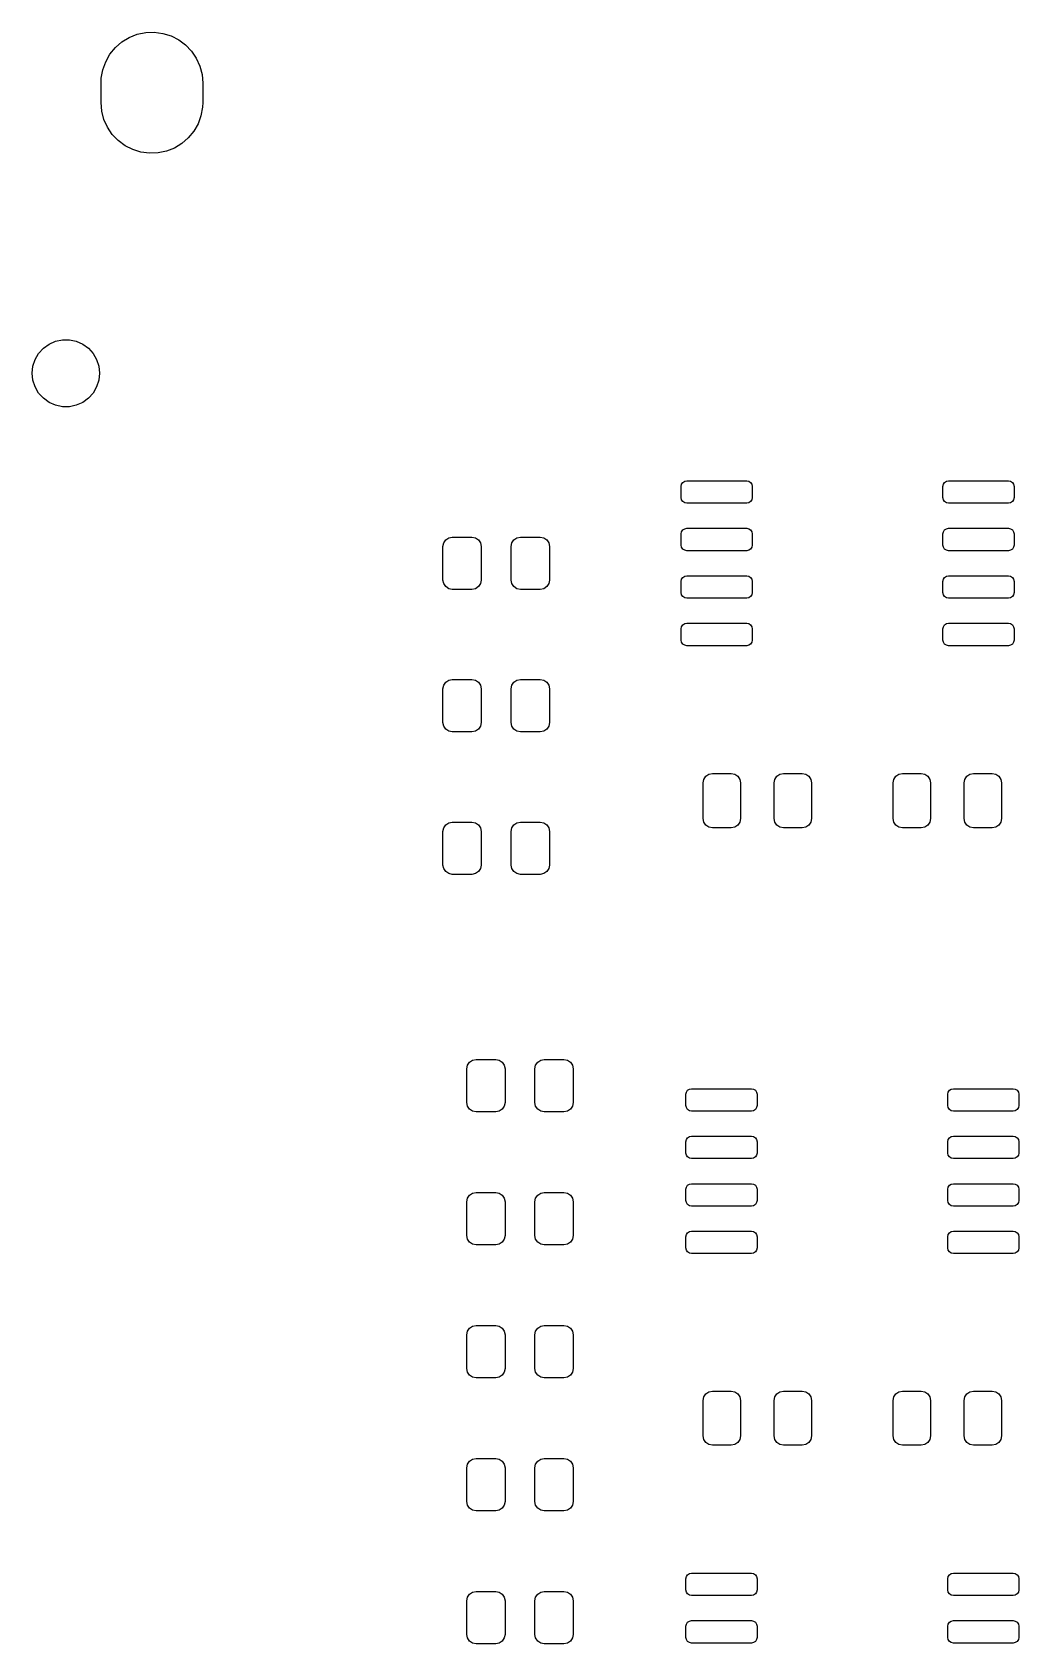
# Model space of a CAD drawing. Extents: x 43 to 169, y -223 to -48.
# Drawn here: x 107.61 to 133.99, y -91.12 to -48.03 of the extents above; entities that cross this region are included whole.
import ezdxf

# ---------------------------------------------------------------- set-up
doc = ezdxf.new("R2010")
doc.units = 0
doc.layers.add('BLACK', color=7, linetype='CONTINUOUS')

msp = doc.modelspace()

# ---------------------------------------------------------------- linework, layer by layer
at = {"layer": 'BLACK', "linetype": 'CONTINUOUS'}
for p, q in [((110.004, -48.2911), (110.2, -48.1718)), ((110.2, -48.1718), (110.414, -48.0874)), ((110.414, -48.0874), (110.639, -48.0401)), ((110.639, -48.0401), (110.869, -48.0315)), ((110.869, -48.0315), (111.097, -48.0617)), ((111.097, -48.0617), (111.317, -48.1299)), ((111.317, -48.1299), (111.522, -48.2341)), ((111.522, -48.2341), (111.706, -48.3714)), ((109.57, -48.8195), (109.684, -48.6197)), ((109.684, -48.6197), (109.83, -48.4419)), ((109.83, -48.4419), (110.004, -48.2911)), ((111.706, -48.3714), (111.865, -48.5378)), ((111.865, -48.5378), (111.993, -48.7286)), ((109.451, -49.262), (109.492, -49.0357)), ((109.492, -49.0357), (109.57, -48.8195)), ((111.993, -48.7286), (112.088, -48.9383)), ((112.088, -48.9383), (112.146, -49.1609)), ((109.445, -49.39), (109.451, -49.262)), ((109.445, -49.91), (109.445, -49.39)), ((112.146, -49.1609), (112.165, -49.39)), ((112.165, -49.39), (112.165, -49.91)), ((109.464, -50.1391), (109.445, -49.91)), ((112.165, -49.91), (112.159, -50.038)), ((109.522, -50.3617), (109.464, -50.1391)), ((109.617, -50.5714), (109.522, -50.3617)), ((112.118, -50.2643), (112.04, -50.4805)), ((112.159, -50.038), (112.118, -50.2643)), ((109.745, -50.7622), (109.617, -50.5714)), ((109.904, -50.9286), (109.745, -50.7622)), ((111.926, -50.6803), (111.78, -50.8581)), ((112.04, -50.4805), (111.926, -50.6803)), ((110.088, -51.0659), (109.904, -50.9286)), ((110.293, -51.1701), (110.088, -51.0659)), ((110.513, -51.2383), (110.293, -51.1701)), ((110.741, -51.2685), (110.513, -51.2383)), ((110.971, -51.2599), (110.741, -51.2685)), ((111.196, -51.2126), (110.971, -51.2599)), ((111.41, -51.1282), (111.196, -51.2126)), ((111.606, -51.0089), (111.41, -51.1282)), ((111.78, -50.8581), (111.606, -51.0089)), ((107.903, -56.4812), (108.055, -56.3706)), ((108.055, -56.3706), (108.227, -56.294)), ((108.227, -56.294), (108.411, -56.2549)), ((108.411, -56.2549), (108.599, -56.2549)), ((108.599, -56.2549), (108.783, -56.294)), ((108.783, -56.294), (108.955, -56.3706)), ((108.955, -56.3706), (109.107, -56.4812)), ((107.625, -56.9629), (107.683, -56.7839)), ((107.683, -56.7839), (107.777, -56.621)), ((107.777, -56.621), (107.903, -56.4812)), ((109.107, -56.4812), (109.233, -56.621)), ((109.233, -56.621), (109.327, -56.7839)), ((109.327, -56.7839), (109.385, -56.9629)), ((107.605, -57.15), (107.625, -56.9629)), ((107.625, -57.3371), (107.605, -57.15)), ((109.385, -56.9629), (109.405, -57.15)), ((109.405, -57.15), (109.385, -57.3371)), ((107.683, -57.5161), (107.625, -57.3371)), ((107.777, -57.679), (107.683, -57.5161)), ((107.903, -57.8188), (107.777, -57.679)), ((109.233, -57.679), (109.107, -57.8188)), ((109.327, -57.5161), (109.233, -57.679)), ((109.385, -57.3371), (109.327, -57.5161)), ((108.055, -57.9294), (107.903, -57.8188)), ((108.227, -58.006), (108.055, -57.9294)), ((108.411, -58.0451), (108.227, -58.006)), ((108.599, -58.0451), (108.411, -58.0451)), ((108.783, -58.006), (108.599, -58.0451)), ((108.955, -57.9294), (108.783, -58.006)), ((109.107, -57.8188), (108.955, -57.9294)), ((124.963, -60.175), (124.974, -60.1176)), ((124.963, -60.475), (124.963, -60.175)), ((124.974, -60.1176), (125.007, -60.0689)), ((125.007, -60.0689), (125.056, -60.0364)), ((125.056, -60.0364), (125.113, -60.025)), ((125.113, -60.025), (126.713, -60.025)), ((126.713, -60.025), (126.77, -60.0364)), ((126.77, -60.0364), (126.819, -60.0689)), ((126.819, -60.0689), (126.852, -60.1176)), ((126.852, -60.1176), (126.863, -60.175)), ((126.863, -60.175), (126.863, -60.475)), ((131.963, -60.175), (131.974, -60.1176)), ((131.963, -60.475), (131.963, -60.175)), ((131.974, -60.1176), (132.007, -60.0689)), ((132.007, -60.0689), (132.056, -60.0364)), ((132.056, -60.0364), (132.113, -60.025)), ((132.113, -60.025), (133.713, -60.025)), ((133.713, -60.025), (133.77, -60.0364)), ((133.77, -60.0364), (133.819, -60.0689)), ((133.819, -60.0689), (133.852, -60.1176)), ((133.852, -60.1176), (133.863, -60.175)), ((133.863, -60.175), (133.863, -60.475)), ((124.974, -60.5324), (124.963, -60.475)), ((125.007, -60.5811), (124.974, -60.5324)), ((125.056, -60.6136), (125.007, -60.5811)), ((125.113, -60.625), (125.056, -60.6136)), ((126.713, -60.625), (125.113, -60.625)), ((126.77, -60.6136), (126.713, -60.625)), ((126.819, -60.5811), (126.77, -60.6136)), ((126.852, -60.5324), (126.819, -60.5811)), ((126.863, -60.475), (126.852, -60.5324)), ((131.974, -60.5324), (131.963, -60.475)), ((132.007, -60.5811), (131.974, -60.5324)), ((132.056, -60.6136), (132.007, -60.5811)), ((132.113, -60.625), (132.056, -60.6136)), ((133.713, -60.625), (132.113, -60.625)), ((133.77, -60.6136), (133.713, -60.625)), ((133.819, -60.5811), (133.77, -60.6136)), ((133.852, -60.5324), (133.819, -60.5811)), ((133.863, -60.475), (133.852, -60.5324)), ((118.609, -61.6843), (118.663, -61.6032)), ((118.663, -61.6032), (118.744, -61.549)), ((118.744, -61.549), (118.84, -61.53)), ((118.84, -61.53), (119.365, -61.53)), ((119.365, -61.53), (119.461, -61.549)), ((119.461, -61.549), (119.542, -61.6032)), ((119.542, -61.6032), (119.596, -61.6843)), ((120.434, -61.6843), (120.488, -61.6032)), ((120.488, -61.6032), (120.569, -61.549)), ((120.569, -61.549), (120.665, -61.53)), ((120.665, -61.53), (121.19, -61.53)), ((121.19, -61.53), (121.286, -61.549)), ((121.286, -61.549), (121.367, -61.6032)), ((121.367, -61.6032), (121.421, -61.6843)), ((124.963, -61.445), (124.974, -61.3876)), ((124.963, -61.745), (124.963, -61.445)), ((124.974, -61.3876), (125.007, -61.3389)), ((125.007, -61.3389), (125.056, -61.3064)), ((125.056, -61.3064), (125.113, -61.295)), ((125.113, -61.295), (126.713, -61.295)), ((126.713, -61.295), (126.77, -61.3064)), ((126.77, -61.3064), (126.819, -61.3389)), ((126.819, -61.3389), (126.852, -61.3876)), ((126.852, -61.3876), (126.863, -61.445)), ((126.863, -61.445), (126.863, -61.745)), ((131.963, -61.445), (131.974, -61.3876)), ((131.963, -61.745), (131.963, -61.445)), ((131.974, -61.3876), (132.007, -61.3389)), ((132.007, -61.3389), (132.056, -61.3064)), ((132.056, -61.3064), (132.113, -61.295)), ((132.113, -61.295), (133.713, -61.295)), ((133.713, -61.295), (133.77, -61.3064)), ((133.77, -61.3064), (133.819, -61.3389)), ((133.819, -61.3389), (133.852, -61.3876)), ((133.852, -61.3876), (133.863, -61.445)), ((133.863, -61.445), (133.863, -61.745)), ((118.59, -61.78), (118.609, -61.6843)), ((118.59, -62.68), (118.59, -61.78)), ((119.596, -61.6843), (119.615, -61.78)), ((119.615, -61.78), (119.615, -62.68)), ((120.415, -61.78), (120.434, -61.6843)), ((120.415, -62.68), (120.415, -61.78)), ((121.421, -61.6843), (121.44, -61.78)), ((121.44, -61.78), (121.44, -62.68)), ((124.974, -61.8024), (124.963, -61.745)), ((125.007, -61.8511), (124.974, -61.8024)), ((125.056, -61.8836), (125.007, -61.8511)), ((125.113, -61.895), (125.056, -61.8836)), ((126.713, -61.895), (125.113, -61.895)), ((126.77, -61.8836), (126.713, -61.895)), ((126.819, -61.8511), (126.77, -61.8836)), ((126.852, -61.8024), (126.819, -61.8511)), ((126.863, -61.745), (126.852, -61.8024)), ((131.974, -61.8024), (131.963, -61.745)), ((132.007, -61.8511), (131.974, -61.8024)), ((132.056, -61.8836), (132.007, -61.8511)), ((132.113, -61.895), (132.056, -61.8836)), ((133.713, -61.895), (132.113, -61.895)), ((133.77, -61.8836), (133.713, -61.895)), ((133.819, -61.8511), (133.77, -61.8836)), ((133.852, -61.8024), (133.819, -61.8511)), ((133.863, -61.745), (133.852, -61.8024)), ((118.609, -62.7757), (118.59, -62.68)), ((118.663, -62.8568), (118.609, -62.7757)), ((118.744, -62.911), (118.663, -62.8568)), ((118.84, -62.93), (118.744, -62.911)), ((119.461, -62.911), (119.365, -62.93)), ((119.542, -62.8568), (119.461, -62.911)), ((119.596, -62.7757), (119.542, -62.8568)), ((119.615, -62.68), (119.596, -62.7757)), ((120.434, -62.7757), (120.415, -62.68)), ((120.488, -62.8568), (120.434, -62.7757)), ((120.569, -62.911), (120.488, -62.8568)), ((120.665, -62.93), (120.569, -62.911)), ((121.286, -62.911), (121.19, -62.93)), ((121.367, -62.8568), (121.286, -62.911)), ((121.421, -62.7757), (121.367, -62.8568)), ((121.44, -62.68), (121.421, -62.7757)), ((124.963, -62.715), (124.974, -62.6576)), ((124.963, -63.015), (124.963, -62.715)), ((124.974, -62.6576), (125.007, -62.6089)), ((125.007, -62.6089), (125.056, -62.5764)), ((125.056, -62.5764), (125.113, -62.565)), ((125.113, -62.565), (126.713, -62.565)), ((126.713, -62.565), (126.77, -62.5764)), ((126.77, -62.5764), (126.819, -62.6089)), ((126.819, -62.6089), (126.852, -62.6576)), ((126.852, -62.6576), (126.863, -62.715)), ((126.863, -62.715), (126.863, -63.015)), ((131.963, -62.715), (131.974, -62.6576)), ((131.963, -63.015), (131.963, -62.715)), ((131.974, -62.6576), (132.007, -62.6089)), ((132.007, -62.6089), (132.056, -62.5764)), ((132.056, -62.5764), (132.113, -62.565)), ((132.113, -62.565), (133.713, -62.565)), ((133.713, -62.565), (133.77, -62.5764)), ((133.77, -62.5764), (133.819, -62.6089)), ((133.819, -62.6089), (133.852, -62.6576)), ((133.852, -62.6576), (133.863, -62.715)), ((133.863, -62.715), (133.863, -63.015)), ((119.365, -62.93), (118.84, -62.93)), ((121.19, -62.93), (120.665, -62.93)), ((124.974, -63.0724), (124.963, -63.015)), ((125.007, -63.1211), (124.974, -63.0724)), ((125.056, -63.1536), (125.007, -63.1211)), ((125.113, -63.165), (125.056, -63.1536)), ((126.713, -63.165), (125.113, -63.165)), ((126.77, -63.1536), (126.713, -63.165)), ((126.819, -63.1211), (126.77, -63.1536)), ((126.852, -63.0724), (126.819, -63.1211)), ((126.863, -63.015), (126.852, -63.0724)), ((131.974, -63.0724), (131.963, -63.015)), ((132.007, -63.1211), (131.974, -63.0724)), ((132.056, -63.1536), (132.007, -63.1211)), ((132.113, -63.165), (132.056, -63.1536)), ((133.713, -63.165), (132.113, -63.165)), ((133.77, -63.1536), (133.713, -63.165)), ((133.819, -63.1211), (133.77, -63.1536)), ((133.852, -63.0724), (133.819, -63.1211)), ((133.863, -63.015), (133.852, -63.0724)), ((124.963, -63.985), (124.974, -63.9276)), ((124.963, -64.285), (124.963, -63.985)), ((124.974, -63.9276), (125.007, -63.8789)), ((125.007, -63.8789), (125.056, -63.8464)), ((125.056, -63.8464), (125.113, -63.835)), ((125.113, -63.835), (126.713, -63.835)), ((126.713, -63.835), (126.77, -63.8464)), ((126.77, -63.8464), (126.819, -63.8789)), ((126.819, -63.8789), (126.852, -63.9276)), ((126.852, -63.9276), (126.863, -63.985)), ((126.863, -63.985), (126.863, -64.285)), ((131.963, -63.985), (131.974, -63.9276)), ((131.963, -64.285), (131.963, -63.985)), ((131.974, -63.9276), (132.007, -63.8789)), ((132.007, -63.8789), (132.056, -63.8464)), ((132.056, -63.8464), (132.113, -63.835)), ((132.113, -63.835), (133.713, -63.835)), ((133.713, -63.835), (133.77, -63.8464)), ((133.77, -63.8464), (133.819, -63.8789)), ((133.819, -63.8789), (133.852, -63.9276)), ((133.852, -63.9276), (133.863, -63.985)), ((133.863, -63.985), (133.863, -64.285)), ((124.974, -64.3424), (124.963, -64.285)), ((125.007, -64.3911), (124.974, -64.3424)), ((125.056, -64.4236), (125.007, -64.3911)), ((125.113, -64.435), (125.056, -64.4236)), ((126.713, -64.435), (125.113, -64.435)), ((126.77, -64.4236), (126.713, -64.435)), ((126.819, -64.3911), (126.77, -64.4236)), ((126.852, -64.3424), (126.819, -64.3911)), ((126.863, -64.285), (126.852, -64.3424)), ((131.974, -64.3424), (131.963, -64.285)), ((132.007, -64.3911), (131.974, -64.3424)), ((132.056, -64.4236), (132.007, -64.3911)), ((132.113, -64.435), (132.056, -64.4236)), ((133.713, -64.435), (132.113, -64.435)), ((133.77, -64.4236), (133.713, -64.435)), ((133.819, -64.3911), (133.77, -64.4236)), ((133.852, -64.3424), (133.819, -64.3911)), ((133.863, -64.285), (133.852, -64.3424)), ((118.59, -65.59), (118.609, -65.4943)), ((118.609, -65.4943), (118.663, -65.4132)), ((118.663, -65.4132), (118.744, -65.359)), ((118.744, -65.359), (118.84, -65.34)), ((118.84, -65.34), (119.365, -65.34)), ((119.365, -65.34), (119.461, -65.359)), ((119.461, -65.359), (119.542, -65.4132)), ((119.542, -65.4132), (119.596, -65.4943)), ((119.596, -65.4943), (119.615, -65.59)), ((120.415, -65.59), (120.434, -65.4943)), ((120.434, -65.4943), (120.488, -65.4132)), ((120.488, -65.4132), (120.569, -65.359)), ((120.569, -65.359), (120.665, -65.34)), ((120.665, -65.34), (121.19, -65.34)), ((121.19, -65.34), (121.286, -65.359)), ((121.286, -65.359), (121.367, -65.4132)), ((121.367, -65.4132), (121.421, -65.4943)), ((121.421, -65.4943), (121.44, -65.59)), ((118.59, -66.49), (118.59, -65.59)), ((119.615, -65.59), (119.615, -66.49)), ((120.415, -66.49), (120.415, -65.59)), ((121.44, -65.59), (121.44, -66.49)), ((118.609, -66.5857), (118.59, -66.49)), ((118.663, -66.6668), (118.609, -66.5857)), ((118.744, -66.721), (118.663, -66.6668)), ((118.84, -66.74), (118.744, -66.721)), ((119.365, -66.74), (118.84, -66.74)), ((119.461, -66.721), (119.365, -66.74)), ((119.542, -66.6668), (119.461, -66.721)), ((119.596, -66.5857), (119.542, -66.6668)), ((119.615, -66.49), (119.596, -66.5857)), ((120.434, -66.5857), (120.415, -66.49)), ((120.488, -66.6668), (120.434, -66.5857)), ((120.569, -66.721), (120.488, -66.6668)), ((120.665, -66.74), (120.569, -66.721)), ((121.19, -66.74), (120.665, -66.74)), ((121.286, -66.721), (121.19, -66.74)), ((121.367, -66.6668), (121.286, -66.721)), ((121.421, -66.5857), (121.367, -66.6668)), ((121.44, -66.49), (121.421, -66.5857)), ((125.55, -68.105), (125.569, -68.0093)), ((125.569, -68.0093), (125.623, -67.9282)), ((125.623, -67.9282), (125.704, -67.874)), ((125.704, -67.874), (125.8, -67.855)), ((125.8, -67.855), (126.3, -67.855)), ((126.3, -67.855), (126.396, -67.874)), ((126.396, -67.874), (126.477, -67.9282)), ((126.477, -67.9282), (126.531, -68.0093)), ((126.531, -68.0093), (126.55, -68.105)), ((127.45, -68.105), (127.469, -68.0093)), ((127.469, -68.0093), (127.523, -67.9282)), ((127.523, -67.9282), (127.604, -67.874)), ((127.604, -67.874), (127.7, -67.855)), ((127.7, -67.855), (128.2, -67.855)), ((128.2, -67.855), (128.296, -67.874)), ((128.296, -67.874), (128.377, -67.9282)), ((128.377, -67.9282), (128.431, -68.0093)), ((128.431, -68.0093), (128.45, -68.105)), ((130.63, -68.105), (130.649, -68.0093)), ((130.649, -68.0093), (130.703, -67.9282)), ((130.703, -67.9282), (130.784, -67.874)), ((130.784, -67.874), (130.88, -67.855)), ((130.88, -67.855), (131.38, -67.855)), ((131.38, -67.855), (131.476, -67.874)), ((131.476, -67.874), (131.557, -67.9282)), ((131.557, -67.9282), (131.611, -68.0093)), ((131.611, -68.0093), (131.63, -68.105)), ((132.53, -68.105), (132.549, -68.0093)), ((132.549, -68.0093), (132.603, -67.9282)), ((132.603, -67.9282), (132.684, -67.874)), ((132.684, -67.874), (132.78, -67.855)), ((132.78, -67.855), (133.28, -67.855)), ((133.28, -67.855), (133.376, -67.874)), ((133.376, -67.874), (133.457, -67.9282)), ((133.457, -67.9282), (133.511, -68.0093)), ((133.511, -68.0093), (133.53, -68.105)), ((125.55, -69.055), (125.55, -68.105)), ((126.55, -68.105), (126.55, -69.055)), ((127.45, -69.055), (127.45, -68.105)), ((128.45, -68.105), (128.45, -69.055)), ((130.63, -69.055), (130.63, -68.105)), ((131.63, -68.105), (131.63, -69.055)), ((132.53, -69.055), (132.53, -68.105)), ((133.53, -68.105), (133.53, -69.055)), ((118.59, -69.4), (118.609, -69.3043)), ((118.609, -69.3043), (118.663, -69.2232)), ((118.663, -69.2232), (118.744, -69.169)), ((118.744, -69.169), (118.84, -69.15)), ((118.84, -69.15), (119.365, -69.15)), ((119.365, -69.15), (119.461, -69.169)), ((119.461, -69.169), (119.542, -69.2232)), ((119.542, -69.2232), (119.596, -69.3043)), ((119.596, -69.3043), (119.615, -69.4)), ((120.415, -69.4), (120.434, -69.3043)), ((120.434, -69.3043), (120.488, -69.2232)), ((120.488, -69.2232), (120.569, -69.169)), ((120.569, -69.169), (120.665, -69.15)), ((120.665, -69.15), (121.19, -69.15)), ((121.19, -69.15), (121.286, -69.169)), ((121.286, -69.169), (121.367, -69.2232)), ((121.367, -69.2232), (121.421, -69.3043)), ((121.421, -69.3043), (121.44, -69.4)), ((125.569, -69.1507), (125.55, -69.055)), ((125.623, -69.2318), (125.569, -69.1507)), ((125.704, -69.286), (125.623, -69.2318)), ((125.8, -69.305), (125.704, -69.286)), ((126.3, -69.305), (125.8, -69.305)), ((126.396, -69.286), (126.3, -69.305)), ((126.477, -69.2318), (126.396, -69.286)), ((126.531, -69.1507), (126.477, -69.2318)), ((126.55, -69.055), (126.531, -69.1507)), ((127.469, -69.1507), (127.45, -69.055)), ((127.523, -69.2318), (127.469, -69.1507)), ((127.604, -69.286), (127.523, -69.2318)), ((127.7, -69.305), (127.604, -69.286)), ((128.2, -69.305), (127.7, -69.305)), ((128.296, -69.286), (128.2, -69.305)), ((128.377, -69.2318), (128.296, -69.286)), ((128.431, -69.1507), (128.377, -69.2318)), ((128.45, -69.055), (128.431, -69.1507)), ((130.649, -69.1507), (130.63, -69.055)), ((130.703, -69.2318), (130.649, -69.1507)), ((130.784, -69.286), (130.703, -69.2318)), ((130.88, -69.305), (130.784, -69.286)), ((131.38, -69.305), (130.88, -69.305)), ((131.476, -69.286), (131.38, -69.305)), ((131.557, -69.2318), (131.476, -69.286)), ((131.611, -69.1507), (131.557, -69.2318)), ((131.63, -69.055), (131.611, -69.1507)), ((132.549, -69.1507), (132.53, -69.055)), ((132.603, -69.2318), (132.549, -69.1507)), ((132.684, -69.286), (132.603, -69.2318)), ((132.78, -69.305), (132.684, -69.286)), ((133.28, -69.305), (132.78, -69.305)), ((133.376, -69.286), (133.28, -69.305)), ((133.457, -69.2318), (133.376, -69.286)), ((133.511, -69.1507), (133.457, -69.2318)), ((133.53, -69.055), (133.511, -69.1507)), ((118.59, -70.3), (118.59, -69.4)), ((119.615, -69.4), (119.615, -70.3)), ((120.415, -70.3), (120.415, -69.4)), ((121.44, -69.4), (121.44, -70.3)), ((118.609, -70.3957), (118.59, -70.3)), ((118.663, -70.4768), (118.609, -70.3957)), ((118.744, -70.531), (118.663, -70.4768)), ((118.84, -70.55), (118.744, -70.531)), ((119.365, -70.55), (118.84, -70.55)), ((119.461, -70.531), (119.365, -70.55)), ((119.542, -70.4768), (119.461, -70.531)), ((119.596, -70.3957), (119.542, -70.4768)), ((119.615, -70.3), (119.596, -70.3957)), ((120.434, -70.3957), (120.415, -70.3)), ((120.488, -70.4768), (120.434, -70.3957)), ((120.569, -70.531), (120.488, -70.4768)), ((120.665, -70.55), (120.569, -70.531)), ((121.19, -70.55), (120.665, -70.55)), ((121.286, -70.531), (121.19, -70.55)), ((121.367, -70.4768), (121.286, -70.531)), ((121.421, -70.3957), (121.367, -70.4768)), ((121.44, -70.3), (121.421, -70.3957)), ((119.225, -75.75), (119.244, -75.6543)), ((119.225, -76.65), (119.225, -75.75)), ((119.244, -75.6543), (119.298, -75.5732)), ((119.298, -75.5732), (119.379, -75.519)), ((119.379, -75.519), (119.475, -75.5)), ((119.475, -75.5), (120, -75.5)), ((120, -75.5), (120.096, -75.519)), ((120.096, -75.519), (120.177, -75.5732)), ((120.177, -75.5732), (120.231, -75.6543)), ((120.231, -75.6543), (120.25, -75.75)), ((120.25, -75.75), (120.25, -76.65)), ((121.05, -75.75), (121.069, -75.6543)), ((121.05, -76.65), (121.05, -75.75)), ((121.069, -75.6543), (121.123, -75.5732)), ((121.123, -75.5732), (121.204, -75.519)), ((121.204, -75.519), (121.3, -75.5)), ((121.3, -75.5), (121.825, -75.5)), ((121.825, -75.5), (121.921, -75.519)), ((121.921, -75.519), (122.002, -75.5732)), ((122.002, -75.5732), (122.056, -75.6543)), ((122.056, -75.6543), (122.075, -75.75)), ((122.075, -75.75), (122.075, -76.65)), ((119.244, -76.7457), (119.225, -76.65)), ((120.25, -76.65), (120.231, -76.7457)), ((121.069, -76.7457), (121.05, -76.65)), ((122.075, -76.65), (122.056, -76.7457)), ((125.09, -76.431), (125.101, -76.3736)), ((125.09, -76.731), (125.09, -76.431)), ((125.101, -76.3736), (125.134, -76.3249)), ((125.134, -76.3249), (125.183, -76.2924)), ((125.183, -76.2924), (125.24, -76.281)), ((125.24, -76.281), (126.84, -76.281)), ((126.84, -76.281), (126.897, -76.2924)), ((126.897, -76.2924), (126.946, -76.3249)), ((126.946, -76.3249), (126.979, -76.3736)), ((126.979, -76.3736), (126.99, -76.431)), ((126.99, -76.431), (126.99, -76.731)), ((132.09, -76.431), (132.101, -76.3736)), ((132.09, -76.731), (132.09, -76.431)), ((132.101, -76.3736), (132.134, -76.3249)), ((132.134, -76.3249), (132.183, -76.2924)), ((132.183, -76.2924), (132.24, -76.281)), ((132.24, -76.281), (133.84, -76.281)), ((133.84, -76.281), (133.897, -76.2924)), ((133.897, -76.2924), (133.946, -76.3249)), ((133.946, -76.3249), (133.979, -76.3736)), ((133.979, -76.3736), (133.99, -76.431)), ((133.99, -76.431), (133.99, -76.731)), ((119.298, -76.8268), (119.244, -76.7457)), ((119.379, -76.881), (119.298, -76.8268)), ((119.475, -76.9), (119.379, -76.881)), ((120, -76.9), (119.475, -76.9)), ((120.096, -76.881), (120, -76.9)), ((120.177, -76.8268), (120.096, -76.881)), ((120.231, -76.7457), (120.177, -76.8268)), ((121.123, -76.8268), (121.069, -76.7457)), ((121.204, -76.881), (121.123, -76.8268)), ((121.3, -76.9), (121.204, -76.881)), ((121.825, -76.9), (121.3, -76.9)), ((121.921, -76.881), (121.825, -76.9)), ((122.002, -76.8268), (121.921, -76.881)), ((122.056, -76.7457), (122.002, -76.8268)), ((125.101, -76.7884), (125.09, -76.731)), ((125.134, -76.8371), (125.101, -76.7884)), ((125.183, -76.8696), (125.134, -76.8371)), ((125.24, -76.881), (125.183, -76.8696)), ((126.84, -76.881), (125.24, -76.881)), ((126.897, -76.8696), (126.84, -76.881)), ((126.946, -76.8371), (126.897, -76.8696)), ((126.979, -76.7884), (126.946, -76.8371)), ((126.99, -76.731), (126.979, -76.7884)), ((132.101, -76.7884), (132.09, -76.731)), ((132.134, -76.8371), (132.101, -76.7884)), ((132.183, -76.8696), (132.134, -76.8371)), ((132.24, -76.881), (132.183, -76.8696)), ((133.84, -76.881), (132.24, -76.881)), ((133.897, -76.8696), (133.84, -76.881)), ((133.946, -76.8371), (133.897, -76.8696)), ((133.979, -76.7884), (133.946, -76.8371)), ((133.99, -76.731), (133.979, -76.7884)), ((125.134, -77.5949), (125.183, -77.5624)), ((125.183, -77.5624), (125.24, -77.551)), ((125.24, -77.551), (126.84, -77.551)), ((126.84, -77.551), (126.897, -77.5624)), ((126.897, -77.5624), (126.946, -77.5949)), ((132.134, -77.5949), (132.183, -77.5624)), ((132.183, -77.5624), (132.24, -77.551)), ((132.24, -77.551), (133.84, -77.551)), ((133.84, -77.551), (133.897, -77.5624)), ((133.897, -77.5624), (133.946, -77.5949)), ((125.09, -77.701), (125.101, -77.6436)), ((125.09, -78.001), (125.09, -77.701)), ((125.101, -77.6436), (125.134, -77.5949)), ((126.946, -77.5949), (126.979, -77.6436)), ((126.979, -77.6436), (126.99, -77.701)), ((126.99, -77.701), (126.99, -78.001)), ((132.09, -77.701), (132.101, -77.6436)), ((132.09, -78.001), (132.09, -77.701)), ((132.101, -77.6436), (132.134, -77.5949)), ((133.946, -77.5949), (133.979, -77.6436)), ((133.979, -77.6436), (133.99, -77.701)), ((133.99, -77.701), (133.99, -78.001)), ((125.101, -78.0584), (125.09, -78.001)), ((125.134, -78.1071), (125.101, -78.0584)), ((125.183, -78.1396), (125.134, -78.1071)), ((125.24, -78.151), (125.183, -78.1396)), ((126.84, -78.151), (125.24, -78.151)), ((126.897, -78.1396), (126.84, -78.151)), ((126.946, -78.1071), (126.897, -78.1396)), ((126.979, -78.0584), (126.946, -78.1071)), ((126.99, -78.001), (126.979, -78.0584)), ((132.101, -78.0584), (132.09, -78.001)), ((132.134, -78.1071), (132.101, -78.0584)), ((132.183, -78.1396), (132.134, -78.1071)), ((132.24, -78.151), (132.183, -78.1396)), ((133.84, -78.151), (132.24, -78.151)), ((133.897, -78.1396), (133.84, -78.151)), ((133.946, -78.1071), (133.897, -78.1396)), ((133.979, -78.0584), (133.946, -78.1071)), ((133.99, -78.001), (133.979, -78.0584)), ((125.134, -78.8649), (125.183, -78.8324)), ((125.183, -78.8324), (125.24, -78.821)), ((125.24, -78.821), (126.84, -78.821)), ((126.84, -78.821), (126.897, -78.8324)), ((126.897, -78.8324), (126.946, -78.8649)), ((132.134, -78.8649), (132.183, -78.8324)), ((132.183, -78.8324), (132.24, -78.821)), ((132.24, -78.821), (133.84, -78.821)), ((133.84, -78.821), (133.897, -78.8324)), ((133.897, -78.8324), (133.946, -78.8649)), ((119.225, -79.306), (119.244, -79.2103)), ((119.244, -79.2103), (119.298, -79.1292)), ((119.298, -79.1292), (119.379, -79.075)), ((119.379, -79.075), (119.475, -79.056)), ((119.475, -79.056), (120, -79.056)), ((120, -79.056), (120.096, -79.075)), ((120.096, -79.075), (120.177, -79.1292)), ((120.177, -79.1292), (120.231, -79.2103)), ((120.231, -79.2103), (120.25, -79.306)), ((121.05, -79.306), (121.069, -79.2103)), ((121.069, -79.2103), (121.123, -79.1292)), ((121.123, -79.1292), (121.204, -79.075)), ((121.204, -79.075), (121.3, -79.056)), ((121.3, -79.056), (121.825, -79.056)), ((121.825, -79.056), (121.921, -79.075)), ((121.921, -79.075), (122.002, -79.1292)), ((122.002, -79.1292), (122.056, -79.2103)), ((122.056, -79.2103), (122.075, -79.306)), ((125.09, -78.971), (125.101, -78.9136)), ((125.09, -79.271), (125.09, -78.971)), ((125.101, -79.3284), (125.09, -79.271)), ((125.101, -78.9136), (125.134, -78.8649)), ((126.946, -78.8649), (126.979, -78.9136)), ((126.979, -78.9136), (126.99, -78.971)), ((126.99, -79.271), (126.979, -79.3284)), ((126.99, -78.971), (126.99, -79.271)), ((132.09, -78.971), (132.101, -78.9136)), ((132.09, -79.271), (132.09, -78.971)), ((132.101, -79.3284), (132.09, -79.271)), ((132.101, -78.9136), (132.134, -78.8649)), ((133.946, -78.8649), (133.979, -78.9136)), ((133.979, -78.9136), (133.99, -78.971)), ((133.99, -79.271), (133.979, -79.3284)), ((133.99, -78.971), (133.99, -79.271)), ((119.225, -80.206), (119.225, -79.306)), ((120.25, -79.306), (120.25, -80.206)), ((121.05, -80.206), (121.05, -79.306)), ((122.075, -79.306), (122.075, -80.206)), ((125.134, -79.3771), (125.101, -79.3284)), ((125.183, -79.4096), (125.134, -79.3771)), ((125.24, -79.421), (125.183, -79.4096)), ((126.84, -79.421), (125.24, -79.421)), ((126.897, -79.4096), (126.84, -79.421)), ((126.946, -79.3771), (126.897, -79.4096)), ((126.979, -79.3284), (126.946, -79.3771)), ((132.134, -79.3771), (132.101, -79.3284)), ((132.183, -79.4096), (132.134, -79.3771)), ((132.24, -79.421), (132.183, -79.4096)), ((133.84, -79.421), (132.24, -79.421)), ((133.897, -79.4096), (133.84, -79.421)), ((133.946, -79.3771), (133.897, -79.4096)), ((133.979, -79.3284), (133.946, -79.3771)), ((125.101, -80.1836), (125.134, -80.1349)), ((125.134, -80.1349), (125.183, -80.1024)), ((125.183, -80.1024), (125.24, -80.091)), ((125.24, -80.091), (126.84, -80.091)), ((126.84, -80.091), (126.897, -80.1024)), ((126.897, -80.1024), (126.946, -80.1349)), ((126.946, -80.1349), (126.979, -80.1836)), ((132.101, -80.1836), (132.134, -80.1349)), ((132.134, -80.1349), (132.183, -80.1024)), ((132.183, -80.1024), (132.24, -80.091)), ((132.24, -80.091), (133.84, -80.091)), ((133.84, -80.091), (133.897, -80.1024)), ((133.897, -80.1024), (133.946, -80.1349)), ((133.946, -80.1349), (133.979, -80.1836)), ((119.244, -80.3017), (119.225, -80.206)), ((119.298, -80.3828), (119.244, -80.3017)), ((119.379, -80.437), (119.298, -80.3828)), ((119.475, -80.456), (119.379, -80.437)), ((120, -80.456), (119.475, -80.456)), ((120.096, -80.437), (120, -80.456)), ((120.177, -80.3828), (120.096, -80.437)), ((120.231, -80.3017), (120.177, -80.3828)), ((120.25, -80.206), (120.231, -80.3017)), ((121.069, -80.3017), (121.05, -80.206)), ((121.123, -80.3828), (121.069, -80.3017)), ((121.204, -80.437), (121.123, -80.3828)), ((121.3, -80.456), (121.204, -80.437)), ((121.825, -80.456), (121.3, -80.456)), ((121.921, -80.437), (121.825, -80.456)), ((122.002, -80.3828), (121.921, -80.437)), ((122.056, -80.3017), (122.002, -80.3828)), ((122.075, -80.206), (122.056, -80.3017)), ((125.09, -80.241), (125.101, -80.1836)), ((125.09, -80.541), (125.09, -80.241)), ((125.101, -80.5984), (125.09, -80.541)), ((126.979, -80.1836), (126.99, -80.241)), ((126.99, -80.541), (126.979, -80.5984)), ((126.99, -80.241), (126.99, -80.541)), ((132.09, -80.241), (132.101, -80.1836)), ((132.09, -80.541), (132.09, -80.241)), ((132.101, -80.5984), (132.09, -80.541)), ((133.979, -80.1836), (133.99, -80.241)), ((133.99, -80.541), (133.979, -80.5984)), ((133.99, -80.241), (133.99, -80.541)), ((125.134, -80.6471), (125.101, -80.5984)), ((125.183, -80.6796), (125.134, -80.6471)), ((125.24, -80.691), (125.183, -80.6796)), ((126.84, -80.691), (125.24, -80.691)), ((126.897, -80.6796), (126.84, -80.691)), ((126.946, -80.6471), (126.897, -80.6796)), ((126.979, -80.5984), (126.946, -80.6471)), ((132.134, -80.6471), (132.101, -80.5984)), ((132.183, -80.6796), (132.134, -80.6471)), ((132.24, -80.691), (132.183, -80.6796)), ((133.84, -80.691), (132.24, -80.691)), ((133.897, -80.6796), (133.84, -80.691)), ((133.946, -80.6471), (133.897, -80.6796)), ((133.979, -80.5984), (133.946, -80.6471)), ((119.244, -82.7663), (119.298, -82.6852)), ((119.298, -82.6852), (119.379, -82.631)), ((119.379, -82.631), (119.475, -82.612)), ((119.475, -82.612), (120, -82.612)), ((120, -82.612), (120.096, -82.631)), ((120.096, -82.631), (120.177, -82.6852)), ((120.177, -82.6852), (120.231, -82.7663)), ((121.069, -82.7663), (121.123, -82.6852)), ((121.123, -82.6852), (121.204, -82.631)), ((121.204, -82.631), (121.3, -82.612)), ((121.3, -82.612), (121.825, -82.612)), ((121.825, -82.612), (121.921, -82.631)), ((121.921, -82.631), (122.002, -82.6852)), ((122.002, -82.6852), (122.056, -82.7663)), ((119.225, -82.862), (119.244, -82.7663)), ((119.225, -83.762), (119.225, -82.862)), ((120.231, -82.7663), (120.25, -82.862)), ((120.25, -82.862), (120.25, -83.762)), ((121.05, -82.862), (121.069, -82.7663)), ((121.05, -83.762), (121.05, -82.862)), ((122.056, -82.7663), (122.075, -82.862)), ((122.075, -82.862), (122.075, -83.762)), ((119.244, -83.8577), (119.225, -83.762)), ((119.298, -83.9388), (119.244, -83.8577)), ((119.379, -83.993), (119.298, -83.9388)), ((119.475, -84.012), (119.379, -83.993)), ((120, -84.012), (119.475, -84.012)), ((120.096, -83.993), (120, -84.012)), ((120.177, -83.9388), (120.096, -83.993)), ((120.231, -83.8577), (120.177, -83.9388)), ((120.25, -83.762), (120.231, -83.8577)), ((121.069, -83.8577), (121.05, -83.762)), ((121.123, -83.9388), (121.069, -83.8577)), ((121.204, -83.993), (121.123, -83.9388)), ((121.3, -84.012), (121.204, -83.993)), ((121.825, -84.012), (121.3, -84.012)), ((121.921, -83.993), (121.825, -84.012)), ((122.002, -83.9388), (121.921, -83.993)), ((122.056, -83.8577), (122.002, -83.9388)), ((122.075, -83.762), (122.056, -83.8577)), ((125.569, -84.5193), (125.623, -84.4382)), ((125.623, -84.4382), (125.704, -84.384)), ((125.704, -84.384), (125.8, -84.365)), ((125.8, -84.365), (126.3, -84.365)), ((126.3, -84.365), (126.396, -84.384)), ((126.396, -84.384), (126.477, -84.4382)), ((126.477, -84.4382), (126.531, -84.5193)), ((127.469, -84.5193), (127.523, -84.4382)), ((127.523, -84.4382), (127.604, -84.384)), ((127.604, -84.384), (127.7, -84.365)), ((127.7, -84.365), (128.2, -84.365)), ((128.2, -84.365), (128.296, -84.384)), ((128.296, -84.384), (128.377, -84.4382)), ((128.377, -84.4382), (128.431, -84.5193)), ((130.649, -84.5193), (130.703, -84.4382)), ((130.703, -84.4382), (130.784, -84.384)), ((130.784, -84.384), (130.88, -84.365)), ((130.88, -84.365), (131.38, -84.365)), ((131.38, -84.365), (131.476, -84.384)), ((131.476, -84.384), (131.557, -84.4382)), ((131.557, -84.4382), (131.611, -84.5193)), ((132.549, -84.5193), (132.603, -84.4382)), ((132.603, -84.4382), (132.684, -84.384)), ((132.684, -84.384), (132.78, -84.365)), ((132.78, -84.365), (133.28, -84.365)), ((133.28, -84.365), (133.376, -84.384)), ((133.376, -84.384), (133.457, -84.4382)), ((133.457, -84.4382), (133.511, -84.5193)), ((125.55, -84.615), (125.569, -84.5193)), ((125.55, -85.565), (125.55, -84.615)), ((126.531, -84.5193), (126.55, -84.615)), ((126.55, -84.615), (126.55, -85.565)), ((127.45, -84.615), (127.469, -84.5193)), ((127.45, -85.565), (127.45, -84.615)), ((128.431, -84.5193), (128.45, -84.615)), ((128.45, -84.615), (128.45, -85.565)), ((130.63, -84.615), (130.649, -84.5193)), ((130.63, -85.565), (130.63, -84.615)), ((131.611, -84.5193), (131.63, -84.615)), ((131.63, -84.615), (131.63, -85.565)), ((132.53, -84.615), (132.549, -84.5193)), ((132.53, -85.565), (132.53, -84.615)), ((133.511, -84.5193), (133.53, -84.615)), ((133.53, -84.615), (133.53, -85.565)), ((125.569, -85.6607), (125.55, -85.565)), ((125.623, -85.7418), (125.569, -85.6607)), ((125.704, -85.796), (125.623, -85.7418)), ((126.477, -85.7418), (126.396, -85.796)), ((126.531, -85.6607), (126.477, -85.7418)), ((126.55, -85.565), (126.531, -85.6607)), ((127.469, -85.6607), (127.45, -85.565)), ((127.523, -85.7418), (127.469, -85.6607)), ((127.604, -85.796), (127.523, -85.7418)), ((128.377, -85.7418), (128.296, -85.796)), ((128.431, -85.6607), (128.377, -85.7418)), ((128.45, -85.565), (128.431, -85.6607)), ((130.649, -85.6607), (130.63, -85.565)), ((130.703, -85.7418), (130.649, -85.6607)), ((130.784, -85.796), (130.703, -85.7418)), ((131.557, -85.7418), (131.476, -85.796)), ((131.611, -85.6607), (131.557, -85.7418)), ((131.63, -85.565), (131.611, -85.6607)), ((132.549, -85.6607), (132.53, -85.565)), ((132.603, -85.7418), (132.549, -85.6607)), ((132.684, -85.796), (132.603, -85.7418)), ((133.457, -85.7418), (133.376, -85.796)), ((133.511, -85.6607), (133.457, -85.7418)), ((133.53, -85.565), (133.511, -85.6607)), ((119.379, -86.187), (119.475, -86.168)), ((119.475, -86.168), (120, -86.168)), ((120, -86.168), (120.096, -86.187)), ((121.204, -86.187), (121.3, -86.168)), ((121.3, -86.168), (121.825, -86.168)), ((121.825, -86.168), (121.921, -86.187)), ((125.8, -85.815), (125.704, -85.796)), ((126.3, -85.815), (125.8, -85.815)), ((126.396, -85.796), (126.3, -85.815)), ((127.7, -85.815), (127.604, -85.796)), ((128.2, -85.815), (127.7, -85.815)), ((128.296, -85.796), (128.2, -85.815)), ((130.88, -85.815), (130.784, -85.796)), ((131.38, -85.815), (130.88, -85.815)), ((131.476, -85.796), (131.38, -85.815)), ((132.78, -85.815), (132.684, -85.796)), ((133.28, -85.815), (132.78, -85.815)), ((133.376, -85.796), (133.28, -85.815)), ((119.225, -86.418), (119.244, -86.3223)), ((119.225, -87.318), (119.225, -86.418)), ((119.244, -86.3223), (119.298, -86.2412)), ((119.298, -86.2412), (119.379, -86.187)), ((120.096, -86.187), (120.177, -86.2412)), ((120.177, -86.2412), (120.231, -86.3223)), ((120.231, -86.3223), (120.25, -86.418)), ((120.25, -86.418), (120.25, -87.318)), ((121.05, -86.418), (121.069, -86.3223)), ((121.05, -87.318), (121.05, -86.418)), ((121.069, -86.3223), (121.123, -86.2412)), ((121.123, -86.2412), (121.204, -86.187)), ((121.921, -86.187), (122.002, -86.2412)), ((122.002, -86.2412), (122.056, -86.3223)), ((122.056, -86.3223), (122.075, -86.418)), ((122.075, -86.418), (122.075, -87.318)), ((119.244, -87.4137), (119.225, -87.318)), ((119.298, -87.4948), (119.244, -87.4137)), ((120.231, -87.4137), (120.177, -87.4948)), ((120.25, -87.318), (120.231, -87.4137)), ((121.069, -87.4137), (121.05, -87.318)), ((121.123, -87.4948), (121.069, -87.4137)), ((122.056, -87.4137), (122.002, -87.4948)), ((122.075, -87.318), (122.056, -87.4137)), ((119.379, -87.549), (119.298, -87.4948)), ((119.475, -87.568), (119.379, -87.549)), ((120, -87.568), (119.475, -87.568)), ((120.096, -87.549), (120, -87.568)), ((120.177, -87.4948), (120.096, -87.549)), ((121.204, -87.549), (121.123, -87.4948)), ((121.3, -87.568), (121.204, -87.549)), ((121.825, -87.568), (121.3, -87.568)), ((121.921, -87.549), (121.825, -87.568)), ((122.002, -87.4948), (121.921, -87.549)), ((125.09, -89.385), (125.101, -89.3276)), ((125.09, -89.685), (125.09, -89.385)), ((125.101, -89.3276), (125.134, -89.2789)), ((125.134, -89.2789), (125.183, -89.2464)), ((125.183, -89.2464), (125.24, -89.235)), ((125.24, -89.235), (126.84, -89.235)), ((126.84, -89.235), (126.897, -89.2464)), ((126.897, -89.2464), (126.946, -89.2789)), ((126.946, -89.2789), (126.979, -89.3276)), ((126.979, -89.3276), (126.99, -89.385)), ((126.99, -89.385), (126.99, -89.685)), ((132.09, -89.385), (132.101, -89.3276)), ((132.09, -89.685), (132.09, -89.385)), ((132.101, -89.3276), (132.134, -89.2789)), ((132.134, -89.2789), (132.183, -89.2464)), ((132.183, -89.2464), (132.24, -89.235)), ((132.24, -89.235), (133.84, -89.235)), ((133.84, -89.235), (133.897, -89.2464)), ((133.897, -89.2464), (133.946, -89.2789)), ((133.946, -89.2789), (133.979, -89.3276)), ((133.979, -89.3276), (133.99, -89.385)), ((133.99, -89.385), (133.99, -89.685)), ((119.225, -89.974), (119.244, -89.8783)), ((119.225, -90.874), (119.225, -89.974)), ((119.244, -89.8783), (119.298, -89.7972)), ((119.298, -89.7972), (119.379, -89.743)), ((119.379, -89.743), (119.475, -89.724)), ((119.475, -89.724), (120, -89.724)), ((120, -89.724), (120.096, -89.743)), ((120.096, -89.743), (120.177, -89.7972)), ((120.177, -89.7972), (120.231, -89.8783)), ((120.231, -89.8783), (120.25, -89.974)), ((120.25, -89.974), (120.25, -90.874)), ((121.05, -89.974), (121.069, -89.8783)), ((121.05, -90.874), (121.05, -89.974)), ((121.069, -89.8783), (121.123, -89.7972)), ((121.123, -89.7972), (121.204, -89.743)), ((121.204, -89.743), (121.3, -89.724)), ((121.3, -89.724), (121.825, -89.724)), ((121.825, -89.724), (121.921, -89.743)), ((121.921, -89.743), (122.002, -89.7972)), ((122.002, -89.7972), (122.056, -89.8783)), ((122.056, -89.8783), (122.075, -89.974)), ((122.075, -89.974), (122.075, -90.874)), ((125.101, -89.7424), (125.09, -89.685)), ((125.134, -89.7911), (125.101, -89.7424)), ((125.183, -89.8236), (125.134, -89.7911)), ((125.24, -89.835), (125.183, -89.8236)), ((126.84, -89.835), (125.24, -89.835)), ((126.897, -89.8236), (126.84, -89.835)), ((126.946, -89.7911), (126.897, -89.8236)), ((126.979, -89.7424), (126.946, -89.7911)), ((126.99, -89.685), (126.979, -89.7424)), ((132.101, -89.7424), (132.09, -89.685)), ((132.134, -89.7911), (132.101, -89.7424)), ((132.183, -89.8236), (132.134, -89.7911)), ((132.24, -89.835), (132.183, -89.8236)), ((133.84, -89.835), (132.24, -89.835)), ((133.897, -89.8236), (133.84, -89.835)), ((133.946, -89.7911), (133.897, -89.8236)), ((133.979, -89.7424), (133.946, -89.7911)), ((133.99, -89.685), (133.979, -89.7424)), ((119.244, -90.9697), (119.225, -90.874)), ((120.25, -90.874), (120.231, -90.9697)), ((121.069, -90.9697), (121.05, -90.874)), ((122.075, -90.874), (122.056, -90.9697)), ((125.09, -90.655), (125.101, -90.5976)), ((125.09, -90.955), (125.09, -90.655)), ((125.101, -90.5976), (125.134, -90.5489)), ((125.134, -90.5489), (125.183, -90.5164)), ((125.183, -90.5164), (125.24, -90.505)), ((125.24, -90.505), (126.84, -90.505)), ((126.84, -90.505), (126.897, -90.5164)), ((126.897, -90.5164), (126.946, -90.5489)), ((126.946, -90.5489), (126.979, -90.5976)), ((126.979, -90.5976), (126.99, -90.655)), ((126.99, -90.655), (126.99, -90.955)), ((132.09, -90.655), (132.101, -90.5976)), ((132.09, -90.955), (132.09, -90.655)), ((132.101, -90.5976), (132.134, -90.5489)), ((132.134, -90.5489), (132.183, -90.5164)), ((132.183, -90.5164), (132.24, -90.505)), ((132.24, -90.505), (133.84, -90.505)), ((133.84, -90.505), (133.897, -90.5164)), ((133.897, -90.5164), (133.946, -90.5489)), ((133.946, -90.5489), (133.979, -90.5976)), ((133.979, -90.5976), (133.99, -90.655)), ((133.99, -90.655), (133.99, -90.955)), ((119.298, -91.0508), (119.244, -90.9697)), ((119.379, -91.105), (119.298, -91.0508)), ((119.475, -91.124), (119.379, -91.105)), ((120, -91.124), (119.475, -91.124)), ((120.096, -91.105), (120, -91.124)), ((120.177, -91.0508), (120.096, -91.105)), ((120.231, -90.9697), (120.177, -91.0508)), ((121.123, -91.0508), (121.069, -90.9697)), ((121.204, -91.105), (121.123, -91.0508)), ((121.3, -91.124), (121.204, -91.105)), ((121.825, -91.124), (121.3, -91.124)), ((121.921, -91.105), (121.825, -91.124)), ((122.002, -91.0508), (121.921, -91.105)), ((122.056, -90.9697), (122.002, -91.0508)), ((125.101, -91.0124), (125.09, -90.955)), ((125.134, -91.0611), (125.101, -91.0124)), ((125.183, -91.0936), (125.134, -91.0611)), ((125.24, -91.105), (125.183, -91.0936)), ((126.84, -91.105), (125.24, -91.105)), ((126.897, -91.0936), (126.84, -91.105)), ((126.946, -91.0611), (126.897, -91.0936)), ((126.979, -91.0124), (126.946, -91.0611)), ((126.99, -90.955), (126.979, -91.0124)), ((132.101, -91.0124), (132.09, -90.955)), ((132.134, -91.0611), (132.101, -91.0124)), ((132.183, -91.0936), (132.134, -91.0611)), ((132.24, -91.105), (132.183, -91.0936)), ((133.84, -91.105), (132.24, -91.105)), ((133.897, -91.0936), (133.84, -91.105)), ((133.946, -91.0611), (133.897, -91.0936)), ((133.979, -91.0124), (133.946, -91.0611)), ((133.99, -90.955), (133.979, -91.0124))]:
    msp.add_line(p, q, dxfattribs=at)

doc.saveas('drawing.dxf')
